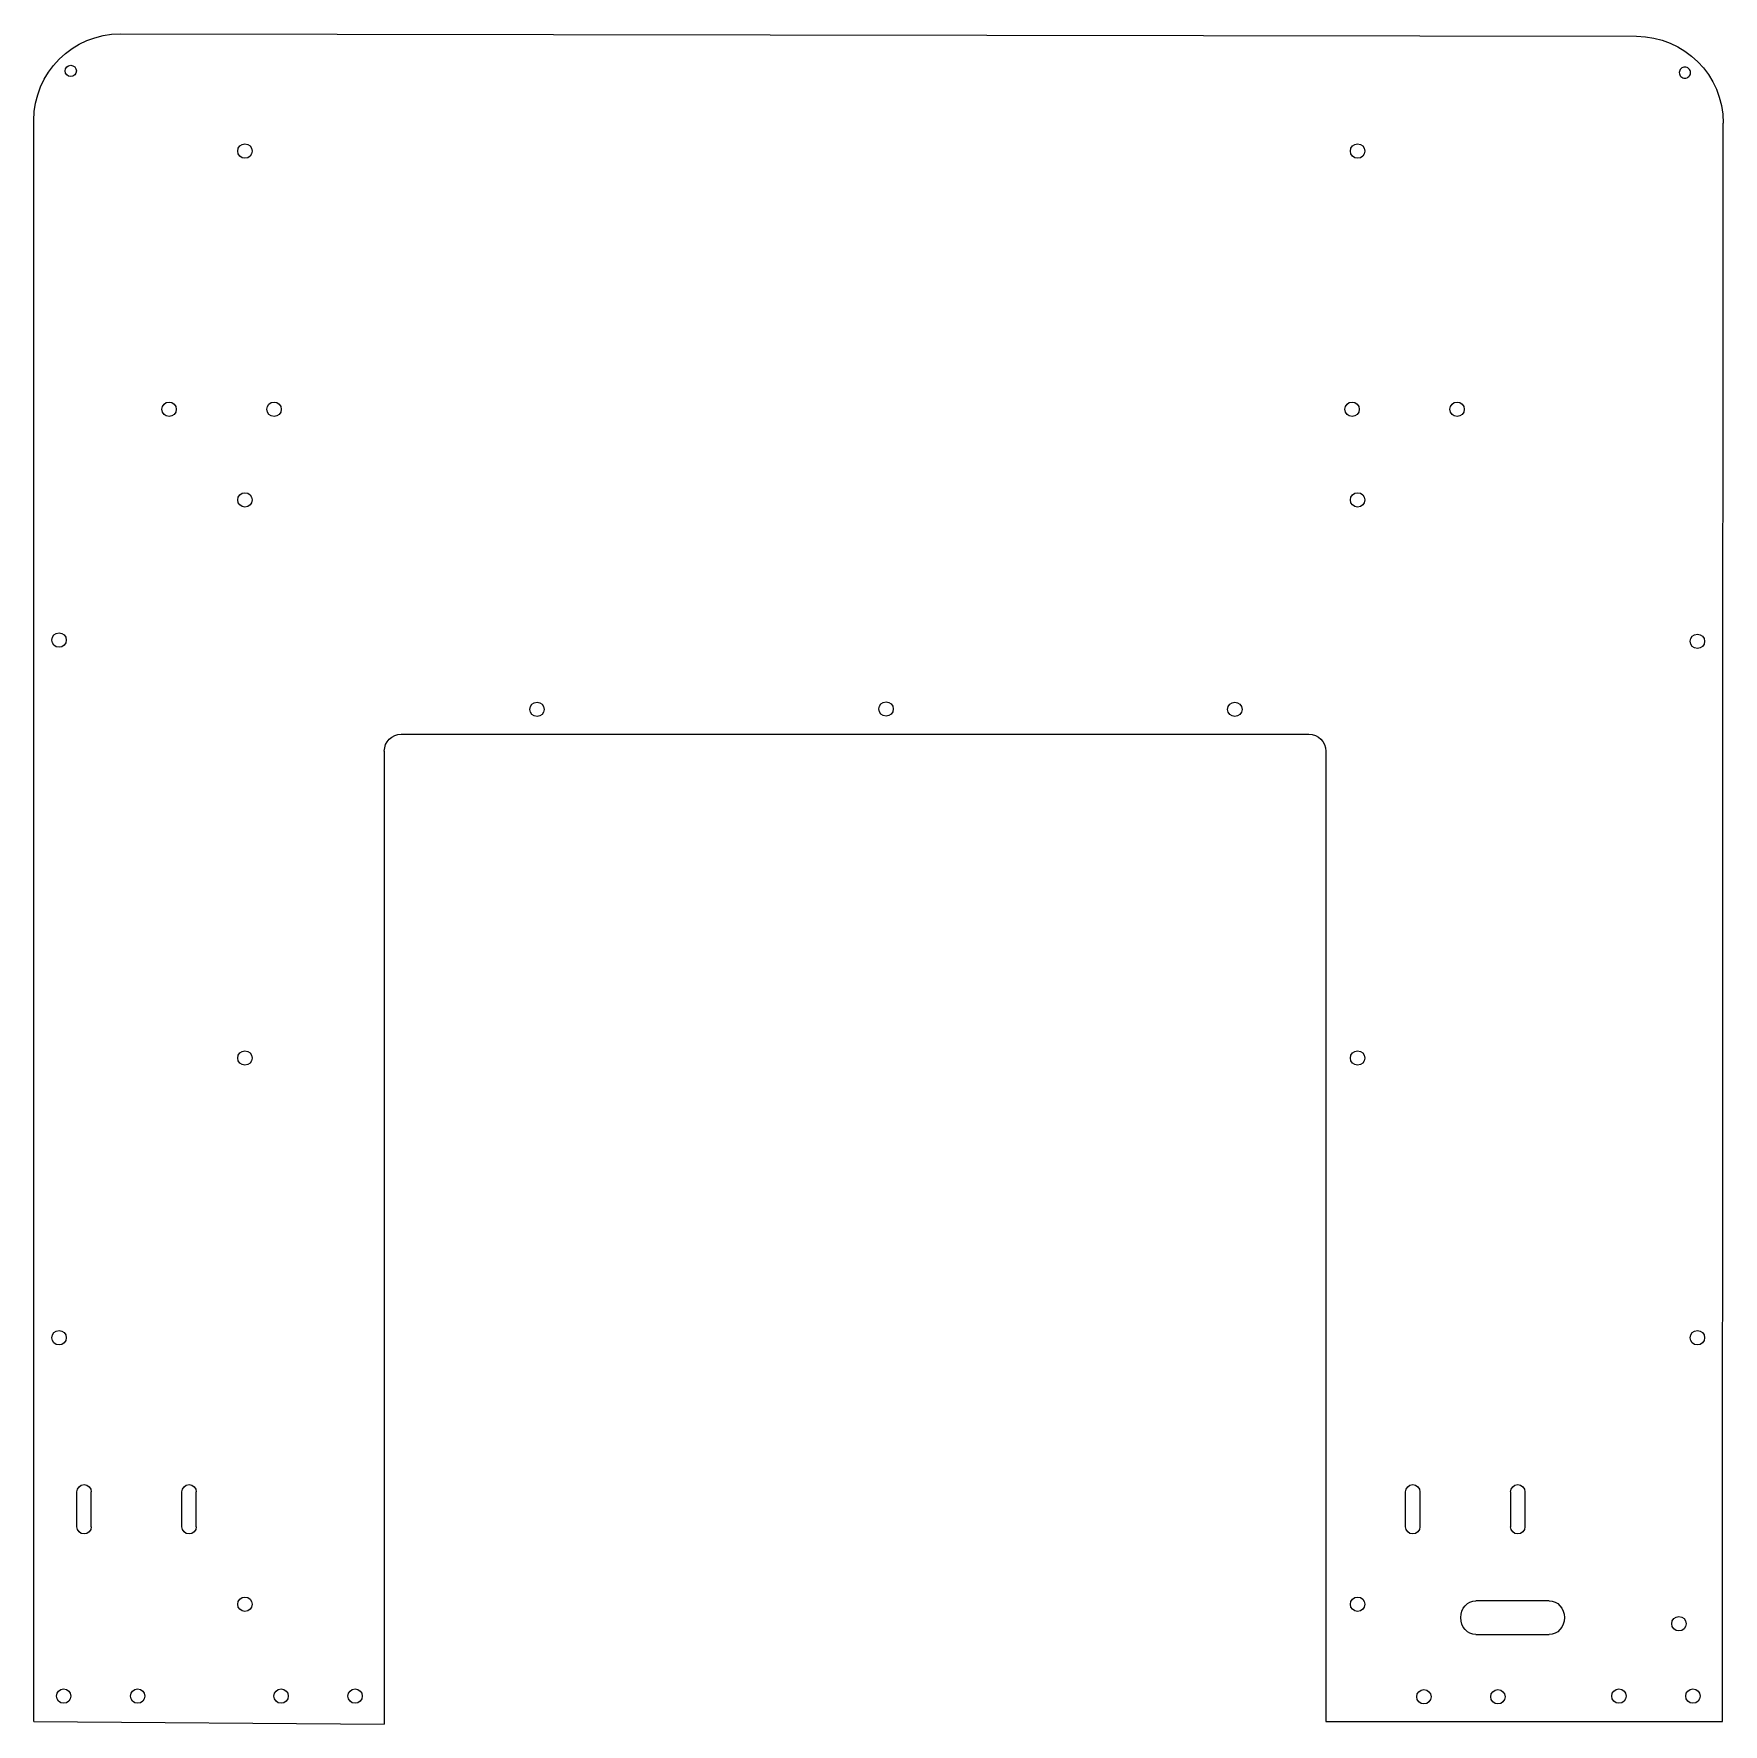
# Model space of a CAD drawing. Extents: x 0 to 485, y 0 to 485.
import ezdxf

# ---------------------------------------------------------------- set-up
doc = ezdxf.new("R2010")
doc.units = 0
doc.layers.get('0').update_dxf_attribs({"linetype": 'CONTINUOUS'})

msp = doc.modelspace()

# ---------------------------------------------------------------- linework, layer by layer
at = {"color": 7}
for points in [[(24.991303, 484.721988), (459.710655, 484.011638)], [(0.136586, 0.85801), (0.132292, 459.86303)], [(484.373949, 0.857878), (484.569661, 459.152613)], [(105.505996, 283.937292), (365.757007, 283.943933)], [(100.646902, 279.078201), (100.636556, 0.132285)], [(370.616133, 279.084844), (370.635977, 0.857931)], [(12.497752, 56.739169), (12.497752, 66.73917)], [(16.615751, 56.739169), (16.615751, 66.73917)], [(42.607454, 56.739508), (42.607454, 66.739504)], [(46.725456, 56.739508), (46.725456, 66.739504)], [(393.490764, 56.738852), (393.490764, 66.738845)], [(397.608766, 66.738845), (397.608766, 56.738852)], [(423.60048, 66.739184), (423.60048, 56.739182)], [(427.718481, 66.739184), (427.718481, 56.739182)], [(434.692448, 35.518924), (413.641325, 35.518924)], [(413.641325, 25.828406), (434.692448, 25.828406)], [(0.136586, 0.85801), (100.636556, 0.132285)], [(370.635924, 0.857931), (484.373949, 0.857878)]]:
    msp.add_lwpolyline(points, dxfattribs=at)
for points in [[(0.132292, 459.86303), (0.132292, 473.592275), (11.262063, 484.721988), (24.991303, 484.721988)], [(459.710655, 484.011638), (473.43991, 484.011638), (484.569661, 472.881858), (484.569661, 459.152613)], [(9.126974, 474.097809), (9.126979, 474.986462), (9.847376, 475.706856), (10.736032, 475.706856)], [(10.736032, 475.706856), (11.624685, 475.706854), (12.345079, 474.986459), (12.345082, 474.097809)], [(473.579637, 475.193901), (473.15289, 475.193901), (472.743633, 475.024379), (472.441875, 474.722625)], [(474.717424, 474.722625), (474.415667, 475.024379), (474.006383, 475.193901), (473.579637, 475.193901)], [(10.736032, 472.488758), (9.847376, 472.488758), (9.126979, 473.209153), (9.126974, 474.097809)], [(12.345082, 474.097809), (12.345079, 473.209155), (11.624685, 472.488761), (10.736032, 472.488758)], [(472.441875, 474.722625), (472.140118, 474.420868), (471.970573, 474.011599), (471.970573, 473.58485)], [(471.970573, 473.58485), (471.970573, 473.158104), (472.140118, 472.748833), (472.441875, 472.447079)], [(472.441875, 472.447079), (472.743633, 472.145324), (473.15289, 471.9758), (473.579637, 471.975803)], [(473.579637, 471.975803), (474.006383, 471.9758), (474.415667, 472.145324), (474.717424, 472.447079)], [(475.1887, 473.58485), (475.1887, 474.011599), (475.019182, 474.420868), (474.717424, 474.722625)], [(474.717424, 472.447079), (475.019182, 472.748833), (475.1887, 473.158104), (475.1887, 473.58485)], [(58.618035, 451.108036), (58.618035, 452.254452), (59.530866, 453.167164), (60.677213, 453.167164)], [(60.677213, 449.048842), (59.530866, 449.048842), (58.618035, 449.961684), (58.618035, 451.108036)], [(60.677213, 453.167164), (61.823552, 453.167164), (62.736396, 452.254452), (62.736396, 451.108036)], [(62.736396, 451.108036), (62.736396, 449.961684), (61.823552, 449.048842), (60.677213, 449.048842)], [(377.667676, 451.108036), (377.667676, 452.254452), (378.580488, 453.167164), (379.726848, 453.167164)], [(379.726848, 449.048842), (378.580488, 449.048842), (377.667676, 449.961684), (377.667676, 451.108036)], [(379.726848, 453.167164), (380.873182, 453.167164), (381.786021, 452.254452), (381.786021, 451.108036)], [(381.786021, 451.108036), (381.786021, 449.961684), (380.873182, 449.048842), (379.726848, 449.048842)], [(36.868028, 377.084041), (36.868028, 378.230459), (37.780848, 379.143168), (38.927209, 379.143168)], [(38.927209, 379.143168), (40.073542, 379.143168), (40.986387, 378.230459), (40.986387, 377.084041)], [(66.968031, 377.084041), (66.968031, 378.230459), (67.880851, 379.143168), (69.027209, 379.143168)], [(69.027209, 379.143168), (70.173537, 379.143168), (71.086387, 378.230459), (71.086387, 377.084041)], [(376.105655, 377.084041), (376.105655, 378.230459), (377.018467, 379.143168), (378.164828, 379.143168)], [(378.164828, 379.143168), (379.311161, 379.143168), (380.224, 378.230459), (380.224, 377.084041)], [(406.205634, 377.084041), (406.205634, 378.230459), (407.118473, 379.143168), (408.264833, 379.143168)], [(408.264833, 379.143168), (409.41114, 379.143168), (410.324006, 378.230459), (410.324006, 377.084041)], [(38.927209, 375.024847), (37.780848, 375.024847), (36.868028, 375.937691), (36.868028, 377.084041)], [(40.986387, 377.084041), (40.986387, 375.937691), (40.073542, 375.024847), (38.927209, 375.024847)], [(69.027209, 375.024847), (67.880851, 375.024847), (66.968031, 375.937691), (66.968031, 377.084041)], [(71.086387, 377.084041), (71.086387, 375.937691), (70.173537, 375.024847), (69.027209, 375.024847)], [(378.164828, 375.024847), (377.018467, 375.024847), (376.105655, 375.937691), (376.105655, 377.084041)], [(380.224, 377.084041), (380.224, 375.937691), (379.311161, 375.024847), (378.164828, 375.024847)], [(408.264833, 375.024847), (407.118473, 375.024847), (406.205634, 375.937691), (406.205634, 377.084041)], [(410.324006, 377.084041), (410.324006, 375.937691), (409.41114, 375.024847), (408.264833, 375.024847)], [(58.618035, 351.108019), (58.618035, 352.254437), (59.530866, 353.167213), (60.677213, 353.167213)], [(60.677213, 349.048825), (59.530866, 349.048825), (58.618035, 349.961669), (58.618035, 351.108019)], [(60.677213, 353.167213), (61.823557, 353.167213), (62.736396, 352.254437), (62.736396, 351.108019)], [(62.736396, 351.108019), (62.736396, 349.961669), (61.823557, 349.048825), (60.677213, 349.048825)], [(377.667676, 351.108019), (377.667676, 352.254437), (378.580488, 353.167213), (379.726848, 353.167213)], [(379.726848, 349.048825), (378.580488, 349.048825), (377.667676, 349.961669), (377.667676, 351.108019)], [(379.726848, 353.167213), (380.873182, 353.167213), (381.786021, 352.254437), (381.786021, 351.108019)], [(381.786021, 351.108019), (381.786021, 349.961669), (380.873182, 349.048825), (379.726848, 349.048825)], [(5.318029, 310.918007), (5.318029, 312.064423), (6.230863, 312.9772), (7.37721, 312.9772)], [(7.37721, 308.858812), (6.230863, 308.858812), (5.318029, 309.771655), (5.318029, 310.918007)], [(7.37721, 312.9772), (8.523554, 312.9772), (9.436393, 312.064423), (9.436393, 310.918007)], [(9.436393, 310.918007), (9.436393, 309.771655), (8.523554, 308.858812), (7.37721, 308.858812)], [(475.11766, 310.568035), (475.11766, 311.714451), (476.030498, 312.627163), (477.176859, 312.627163)], [(477.176859, 308.50884), (476.030498, 308.50884), (475.11766, 309.421684), (475.11766, 310.568035)], [(477.176859, 312.627163), (478.323166, 312.627163), (479.236031, 311.714451), (479.236031, 310.568035)], [(479.236031, 310.568035), (479.236031, 309.421684), (478.323166, 308.50884), (477.176859, 308.50884)], [(142.368031, 291.065838), (142.368031, 292.212254), (143.280862, 293.125031), (144.427209, 293.125031)], [(144.427209, 289.006643), (143.280862, 289.006643), (142.368031, 289.919487), (142.368031, 291.065838)], [(144.427209, 293.125031), (145.573556, 293.125031), (146.486395, 292.212254), (146.486395, 291.065838)], [(146.486395, 291.065838), (146.486395, 289.919487), (145.573556, 289.006643), (144.427209, 289.006643)], [(242.468029, 291.165873), (242.468029, 292.312223), (243.380868, 293.225001), (244.527202, 293.225001)], [(244.527202, 289.106612), (243.380868, 289.106612), (242.468029, 290.019522), (242.468029, 291.165873)], [(244.527202, 293.225001), (245.673562, 293.225001), (246.586401, 292.312223), (246.586401, 291.165873)], [(246.586401, 291.165873), (246.586401, 290.019522), (245.673562, 289.106612), (244.527202, 289.106612)], [(342.468038, 291.065856), (342.468038, 292.212205), (343.380851, 293.124982), (344.527211, 293.124982)], [(344.527211, 289.006661), (343.380851, 289.006661), (342.468038, 289.919505), (342.468038, 291.065856)], [(344.527211, 293.124982), (345.673545, 293.124982), (346.586383, 292.212205), (346.586383, 291.065856)], [(346.586383, 291.065856), (346.586383, 289.919505), (345.673545, 289.006661), (344.527211, 289.006661)], [(100.646902, 279.078201), (100.646902, 281.761809), (102.822396, 283.937292), (105.505996, 283.937292)], [(365.757007, 283.943932), (368.440596, 283.943932), (370.616133, 281.76845), (370.616133, 279.084844)], [(58.618035, 191.103013), (58.618035, 192.249431), (59.530866, 193.162207), (60.677213, 193.162207)], [(60.677213, 189.043819), (59.530866, 189.043819), (58.618035, 189.956663), (58.618035, 191.103013)], [(60.677213, 193.162207), (61.823557, 193.162207), (62.736396, 192.249431), (62.736396, 191.103013)], [(62.736396, 191.103013), (62.736396, 189.956663), (61.823557, 189.043819), (60.677213, 189.043819)], [(377.667676, 191.106069), (377.667676, 192.252418), (378.580515, 193.165196), (379.726875, 193.165196)], [(379.726875, 189.046875), (378.580515, 189.046875), (377.667676, 189.959716), (377.667676, 191.106069)], [(379.726875, 193.165196), (380.873208, 193.165196), (381.786047, 192.252418), (381.786047, 191.106069)], [(381.786047, 191.106069), (381.786047, 189.959716), (380.873208, 189.046875), (379.726875, 189.046875)], [(5.318029, 110.918054), (5.318029, 112.064438), (6.230863, 112.977201), (7.377213, 112.977201)], [(7.377213, 112.977201), (8.523554, 112.977201), (9.436393, 112.064438), (9.436393, 110.918054)], [(475.11766, 110.918041), (475.11766, 112.064425), (476.030498, 112.977187), (477.176859, 112.977187)], [(477.176859, 112.977187), (478.323166, 112.977187), (479.236031, 112.064425), (479.236031, 110.918041)], [(7.377213, 108.858847), (6.230863, 108.858847), (5.318029, 109.771692), (5.318029, 110.918054)], [(9.436393, 110.918054), (9.436393, 109.771692), (8.523554, 108.858847), (7.377213, 108.858847)], [(477.176859, 108.858834), (476.030498, 108.858834), (475.11766, 109.771684), (475.11766, 110.918041)], [(479.236031, 110.918041), (479.236031, 109.771684), (478.323166, 108.858834), (477.176859, 108.858834)], [(12.497752, 66.73917), (12.497667, 67.876416), (13.419513, 68.798396), (14.556753, 68.798481)], [(14.556753, 68.798481), (15.69399, 68.798396), (16.615838, 67.876416), (16.615751, 66.73917)], [(42.607454, 66.739504), (42.60737, 67.876741), (43.529215, 68.798727), (44.666455, 68.798811)], [(44.666455, 68.798811), (45.803692, 68.798727), (46.72554, 67.876741), (46.725456, 66.739504)], [(393.490764, 66.738845), (393.490685, 67.876085), (394.41252, 68.798068), (395.549752, 68.798155)], [(395.549752, 68.798155), (396.68701, 68.798068), (397.608845, 67.876085), (397.608766, 66.738845)], [(423.60048, 66.739184), (423.600374, 67.876424), (424.522235, 68.798407), (425.659467, 68.798494)], [(425.659467, 68.798494), (426.7967, 68.798407), (427.718561, 67.876424), (427.718481, 66.739184)], [(14.556747, 54.679864), (13.41951, 54.679949), (12.497662, 55.601932), (12.497752, 56.739169)], [(16.615751, 56.739169), (16.615835, 55.601932), (15.693987, 54.679949), (14.556747, 54.679864)], [(44.666452, 54.680203), (43.529212, 54.680287), (42.607364, 55.60227), (42.607454, 56.739508)], [(46.725456, 56.739508), (46.725546, 55.60227), (45.803698, 54.680287), (44.666452, 54.680203)], [(395.549752, 54.679536), (394.41252, 54.679621), (393.490685, 55.601606), (393.490764, 56.738852)], [(397.608766, 56.738852), (397.608845, 55.601606), (396.68701, 54.679621), (395.549752, 54.679536)], [(425.659467, 54.679877), (424.522235, 54.679962), (423.600374, 55.601942), (423.60048, 56.739182)], [(427.718481, 56.739182), (427.718561, 55.601942), (426.7967, 54.679962), (425.659467, 54.679877)], [(58.618035, 34.528033), (58.618035, 35.674417), (59.530866, 36.58718), (60.677213, 36.58718)], [(60.677213, 32.468813), (59.530866, 32.468813), (58.618035, 33.381676), (58.618035, 34.528033)], [(60.677213, 36.58718), (61.823552, 36.58718), (62.736396, 35.674417), (62.736396, 34.528033)], [(62.736396, 34.528033), (62.736396, 33.381676), (61.823552, 32.468813), (60.677213, 32.468813)], [(377.667676, 34.528033), (377.667676, 35.674417), (378.580515, 36.58718), (379.726848, 36.58718)], [(379.726848, 32.468813), (378.580515, 32.468813), (377.667676, 33.381676), (377.667676, 34.528033)], [(379.726848, 36.58718), (380.873208, 36.58718), (381.786047, 35.674417), (381.786047, 34.528033)], [(381.786047, 34.528033), (381.786047, 33.381676), (380.873208, 32.468813), (379.726848, 32.468813)], [(409.30618, 30.673668), (409.306392, 33.349833), (411.247296, 35.519125), (413.641325, 35.518924)], [(434.692448, 35.518924), (437.086478, 35.519128), (439.027382, 33.34983), (439.02762, 30.673668)], [(413.641325, 25.828406), (411.247296, 25.828195), (409.306392, 27.997513), (409.30618, 30.673668)], [(439.02762, 30.673668), (439.027382, 27.997487), (437.086478, 25.828195), (434.692448, 25.828406)], [(469.817658, 28.934033), (469.817658, 30.080393), (470.730471, 30.993179), (471.876831, 30.993179)], [(471.876831, 30.993179), (473.023165, 30.993179), (473.936004, 30.080393), (473.936004, 28.934033)], [(471.876831, 26.874807), (470.730471, 26.874807), (469.817658, 27.787646), (469.817658, 28.934033)], [(473.936004, 28.934033), (473.936004, 27.787646), (473.023165, 26.874807), (471.876831, 26.874807)], [(6.637027, 8.184032), (6.637027, 9.330418), (7.549864, 10.243178), (8.696211, 10.243178)], [(8.696211, 10.243178), (9.84255, 10.243178), (10.755394, 9.330418), (10.755394, 8.184032)], [(27.857031, 8.184032), (27.857031, 9.330418), (28.769865, 10.243178), (29.916204, 10.243178)], [(29.916204, 10.243178), (31.062556, 10.243178), (31.975393, 9.330418), (31.975393, 8.184032)], [(68.998033, 8.184032), (68.998033, 9.330418), (69.910859, 10.243178), (71.057211, 10.243178)], [(71.057211, 10.243178), (72.20355, 10.243178), (73.116389, 9.330418), (73.116389, 8.184032)], [(90.218032, 8.184032), (90.218032, 9.330418), (91.130863, 10.243178), (92.27721, 10.243178)], [(92.27721, 10.243178), (93.423557, 10.243178), (94.336393, 9.330418), (94.336393, 8.184032)], [(396.686666, 7.984033), (396.686666, 9.13042), (397.599479, 10.043179), (398.745839, 10.043179)], [(398.745839, 10.043179), (399.892173, 10.043179), (400.805012, 9.13042), (400.805012, 7.984033)], [(417.906647, 7.984033), (417.906647, 9.13042), (418.819486, 10.043179), (419.965846, 10.043179)], [(419.965846, 10.043179), (421.112153, 10.043179), (422.025018, 9.13042), (422.025018, 7.984033)], [(452.616673, 8.184032), (452.616673, 9.330418), (453.529485, 10.243178), (454.675845, 10.243178)], [(454.675845, 10.243178), (455.822179, 10.243178), (456.735018, 9.330418), (456.735018, 8.184032)], [(473.836653, 8.184032), (473.836653, 9.330418), (474.749492, 10.243178), (475.895852, 10.243178)], [(475.895852, 10.243178), (477.042186, 10.243178), (477.955025, 9.330418), (477.955025, 8.184032)], [(8.696211, 6.124806), (7.549864, 6.124806), (6.637027, 7.037672), (6.637027, 8.184032)], [(10.755394, 8.184032), (10.755394, 7.037672), (9.84255, 6.124806), (8.696211, 6.124806)], [(29.916204, 6.124806), (28.769865, 6.124806), (27.857031, 7.037672), (27.857031, 8.184032)], [(31.975393, 8.184032), (31.975393, 7.037672), (31.062556, 6.124806), (29.916204, 6.124806)], [(71.057211, 6.124806), (69.910859, 6.124806), (68.998033, 7.037672), (68.998033, 8.184032)], [(73.116389, 8.184032), (73.116389, 7.037672), (72.20355, 6.124806), (71.057211, 6.124806)], [(92.27721, 6.124806), (91.130863, 6.124806), (90.218032, 7.037672), (90.218032, 8.184032)], [(94.336393, 8.184032), (94.336393, 7.037672), (93.423557, 6.124806), (92.27721, 6.124806)], [(398.745839, 5.924808), (397.599479, 5.924808), (396.686666, 6.837673), (396.686666, 7.984033)], [(400.805012, 7.984033), (400.805012, 6.837673), (399.892173, 5.924808), (398.745839, 5.924808)], [(419.965846, 5.924808), (418.819486, 5.924808), (417.906647, 6.837673), (417.906647, 7.984033)], [(422.025018, 7.984033), (422.025018, 6.837673), (421.112153, 5.924808), (419.965846, 5.924808)], [(454.675845, 6.124806), (453.529485, 6.124806), (452.616673, 7.037672), (452.616673, 8.184032)], [(456.735018, 8.184032), (456.735018, 7.037672), (455.822179, 6.124806), (454.675845, 6.124806)], [(475.895852, 6.124806), (474.749492, 6.124806), (473.836653, 7.037672), (473.836653, 8.184032)], [(477.955025, 8.184032), (477.955025, 7.037672), (477.042186, 6.124806), (475.895852, 6.124806)]]:
    msp.add_open_spline(points, degree=3, dxfattribs=at)

doc.saveas('drawing.dxf')
